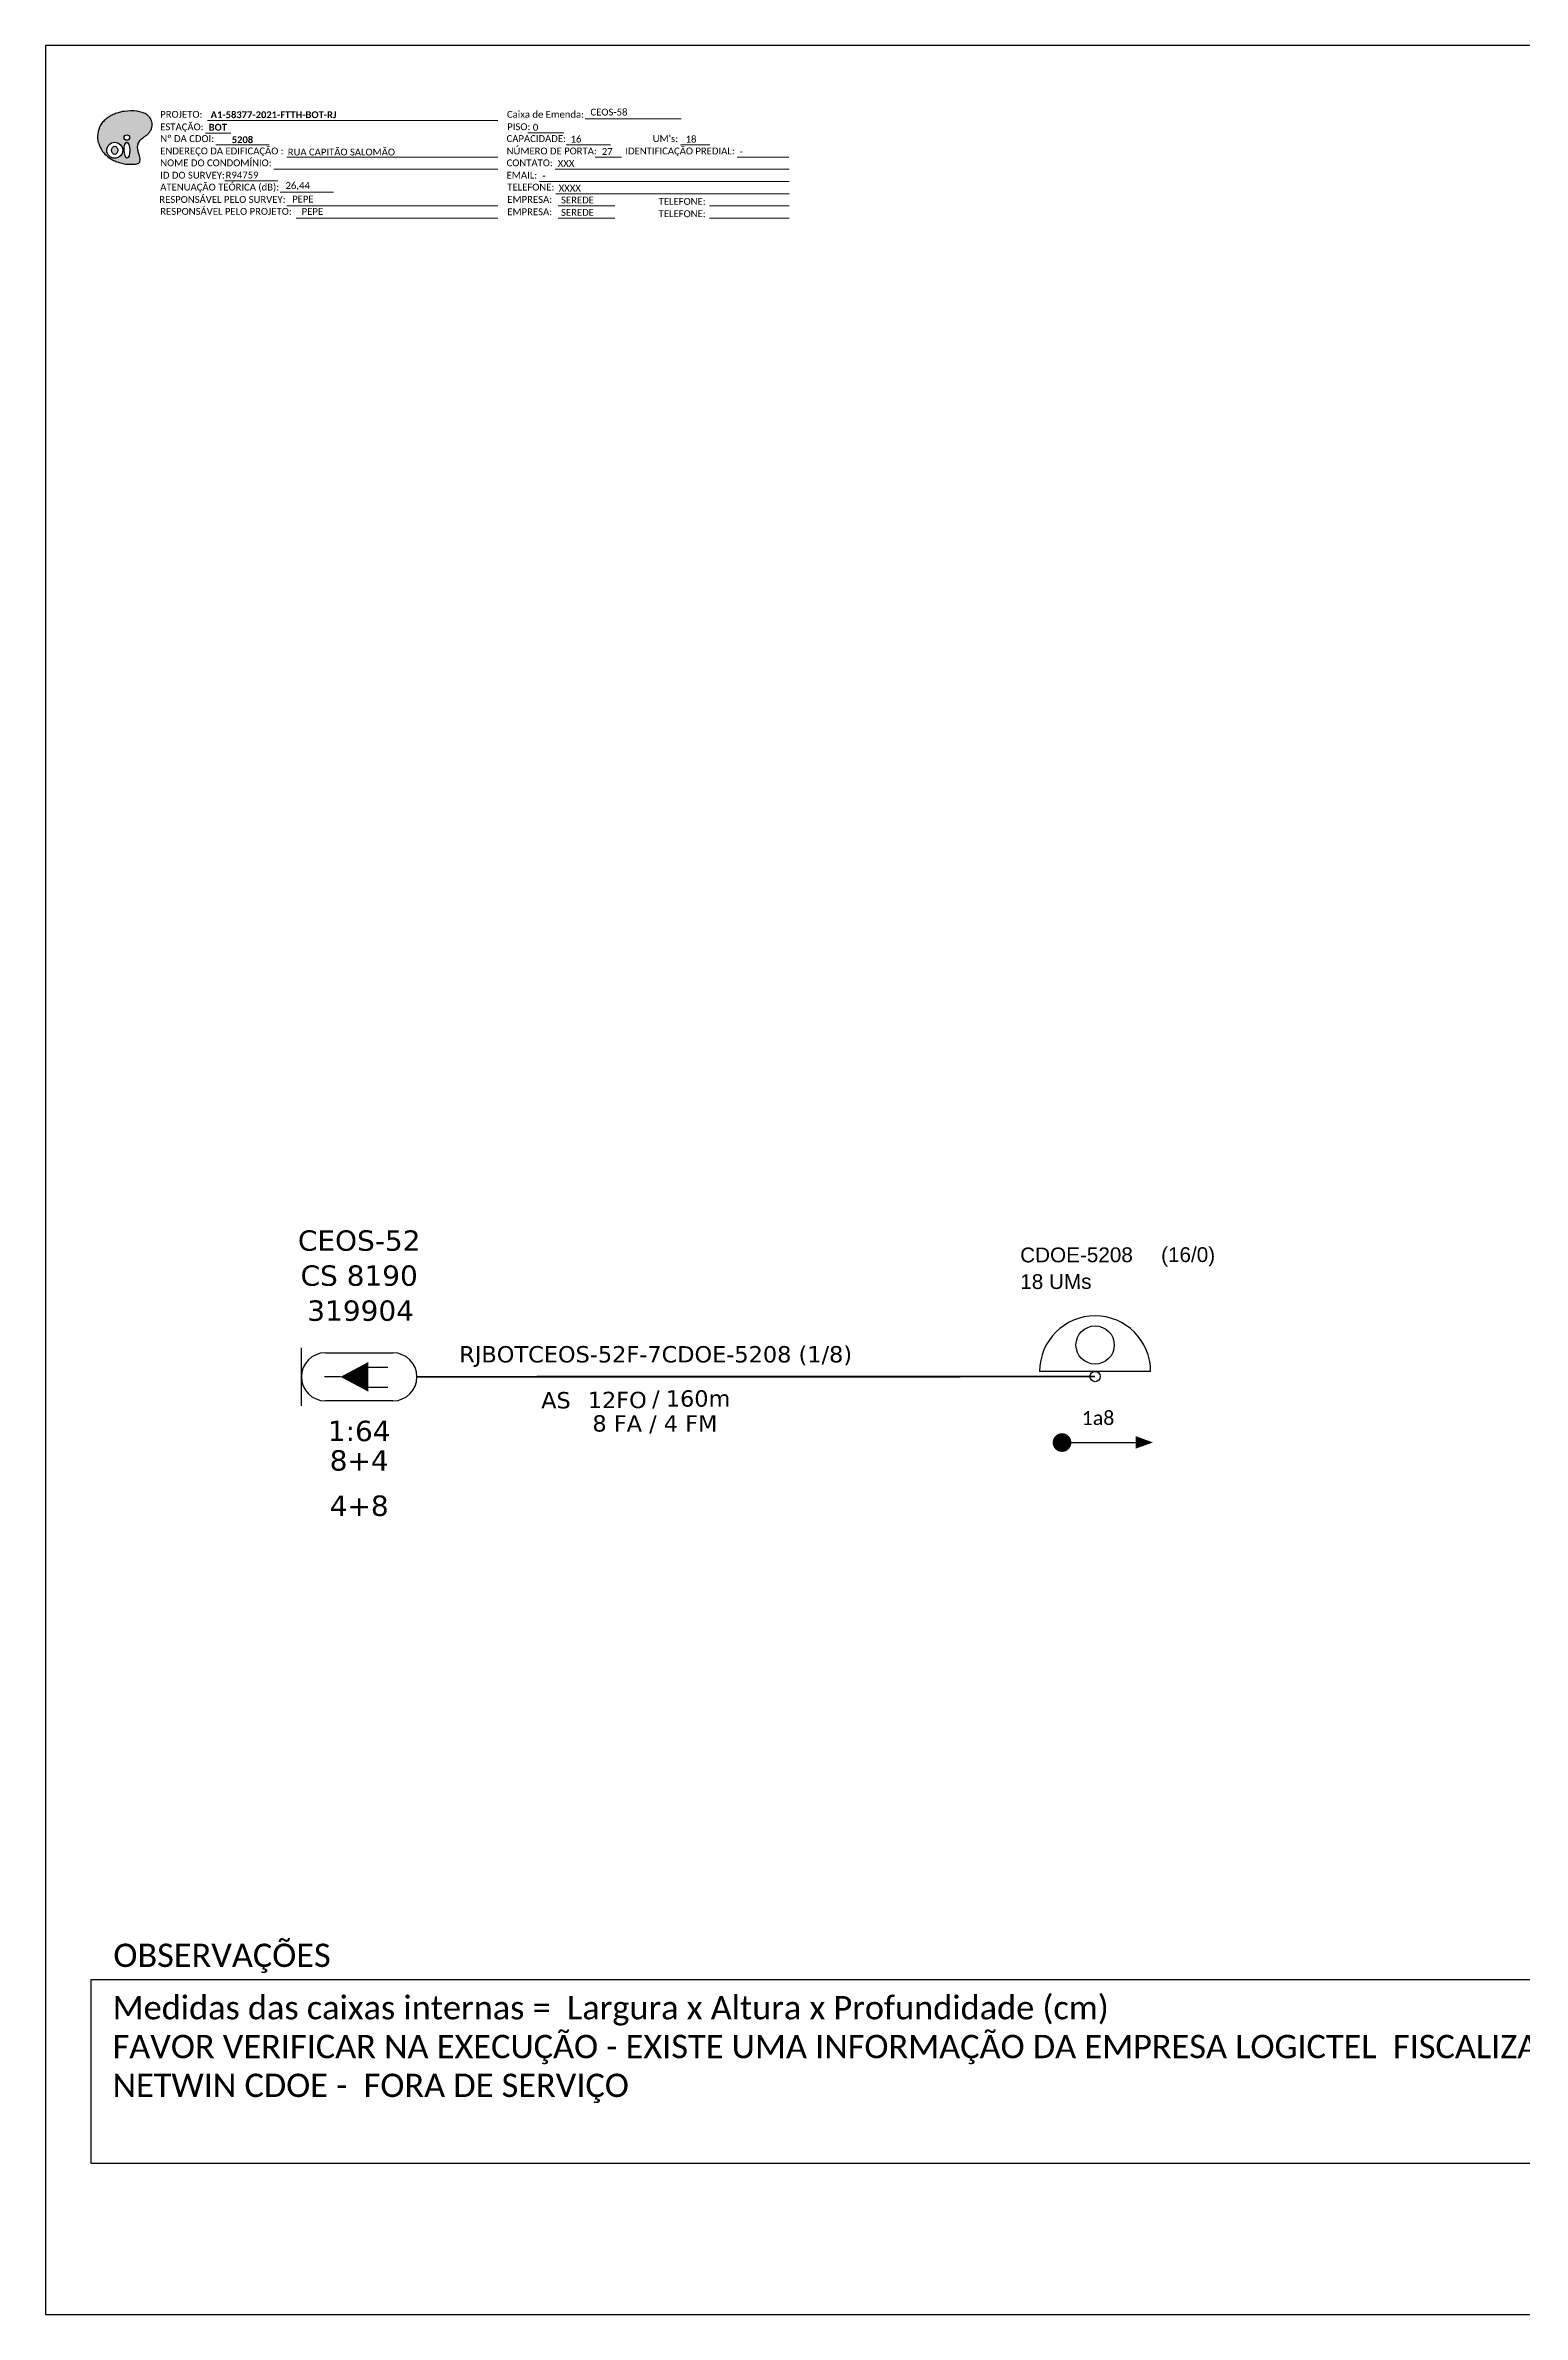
# Model space of a CAD drawing. Header units: millimetres. Extents: x 124 to 962, y 62 to 656.
# Drawn here: x 124 to 510, y 62 to 656 of the extents above; entities that cross this region are included whole.
import ezdxf
from ezdxf.enums import TextEntityAlignment as Align

# ---------------------------------------------------------------- set-up
doc = ezdxf.new("R2010")
doc.units = ezdxf.units.MM
doc.header["$LTSCALE"] = 0.1
doc.header["$MEASUREMENT"] = 0
doc.layers.add("20.0-LEGENDA DOS CDO'S", color=1, linetype='Continuous', lineweight=0)
doc.layers.add('40.1-ETIQUETAS', color=1, linetype='Continuous', lineweight=20)
for name, color, linetype in [('20.4-CEOS', 1, 'Continuous'), ('PROJETO NOVO', 60, 'Continuous'), ('SETA', 7, 'Continuous')]:
    doc.layers.add(name, color=color, linetype=linetype)
doc.styles.add('ARIAL', font='arial.ttf')
doc.styles.add('siredit', font='verdana.ttf')
doc.styles.get("Standard").update_dxf_attribs({"font": 'arial.ttf'})
doc.styles.add('WMF-Calibri0', font='calibri.ttf')
doc.styles.add('WMF-Calibri1', font='calibrib.ttf')

# ---------------------------------------------------------------- blocks, each defined once
blk = doc.blocks.new('OI')
h = blk.add_hatch(color=40)
edge = h.paths.add_edge_path()
edge.add_spline(control_points=[(4.35, -0.67), (3.92, -0.99), (3.26, -1.5), (2.81, -2.59), (2.9, -3.5), (3.06, -4.27), (3.31, -4.85), (3.37, -5.39), (3.4, -5.88), (3.2, -6.4), (2.54, -6.61), (1.65, -6.63), (0.55, -6.67), (-0.56, -6.42), (-1.61, -6.14), (-2.77, -5.61), (-3.92, -4.77), (-4.89, -3.7), (-5.34, -2.65), (-5.6, -1.94), (-5.85, -0.96), (-5.71, 0.47), (-5.1, 2.02), (-4.14, 3.02), (-3.3, 3.61), (-2.37, 4.16), (-1.36, 4.44), (-0.56, 4.7), (0.79, 4.85), (2.24, 4.97), (3.79, 4.57), (4.67, 4.21), (5.44, 3.65), (5.76, 2.99), (6.03, 2.21), (6.01, 1.46), (5.72, 0.64), (5.31, 0.08), (4.88, -0.38), (4.51, -0.55), (4.35, -0.67)], knot_values=[0, 0, 0, 0, 1.60434, 2.417191, 3.427595, 4.282808, 4.776746, 5.304182, 5.888771, 6.258406, 6.858137, 7.79129, 8.986195, 10.124242, 11.187857, 12.242908, 13.953784, 15.414161, 16.515391, 17.349188, 17.675853, 19.552021, 21.515531, 22.568638, 23.63245, 24.621084, 25.782718, 26.745347, 27.142653, 29.870543, 31.004649, 31.921532, 32.709589, 33.801391, 34.042471, 35.192333, 35.971461, 36.628871, 37.254359, 37.836911, 37.836911, 37.836911, 37.836911], degree=3, periodic=0)
h.paths.add_polyline_path([(1.13, -0.87, -1), (-0.04, -0.87, -1)], flags=16)
edge = h.paths.add_edge_path(flags=16)
edge.add_ellipse((0.56, -3.59), major_axis=(-0.02, 1.71), ratio=0.361305, start_angle=0, end_angle=360)
h.paths.add_polyline_path([(-0.36, -3.62, -1), (-3.8, -3.62, -1)], flags=16)
edge = h.paths.add_edge_path(flags=0)
edge.add_ellipse((-2.08, -3.62), major_axis=(0, 0.885), ratio=0.758294, start_angle=0, end_angle=360)
at = {"color": 40}
for centre, radius in [((-2.08, -3.62), 1.72), ((0.54, -0.87), 0.587)]:
    blk.add_circle(centre, radius, dxfattribs=at)
blk.add_ellipse((-2.08, -3.62), major_axis=(0, 0.885), ratio=0.758294, start_param=-3.141592653589792, end_param=3.141592653589792, dxfattribs=at)
blk.add_ellipse((0.56, -3.59), major_axis=(-0.02, 1.71), ratio=0.361305, dxfattribs=at)
at = {"color": 40, "start_tangent": (-0.800898, -0.598801), "end_tangent": (-0.800898, -0.598801)}
blk.add_spline([(4.35, -0.67), (3.2, -1.78), (2.9, -2.54), (2.92, -3.55), (3.12, -4.38), (3.28, -4.85), (3.37, -5.37), (3.35, -5.95), (3.2, -6.29), (2.66, -6.55), (1.73, -6.63), (0.54, -6.62), (-0.58, -6.41), (-1.6, -6.11), (-2.56, -5.67), (-3.95, -4.67), (-4.89, -3.56), (-5.37, -2.56), (-5.64, -1.78), (-5.72, -1.46), (-5.63, 0.42), (-4.84, 2.22), (-4.13, 2.99), (-3.27, 3.62), (-2.4, 4.09), (-1.3, 4.47), (-0.37, 4.72), (0.02, 4.77), (2.75, 4.8), (3.85, 4.53), (4.69, 4.16), (5.31, 3.68), (5.85, 2.73), (5.93, 2.5), (5.94, 1.35), (5.67, 0.62), (5.29, 0.08), (4.84, -0.36), (4.35, -0.67)], degree=3, dxfattribs=at)
blk = doc.blocks.new('CARIMBO')
at = {"color": 7, "lineweight": 0}
for points in [[(35.66, -16.79), (111.64, -16.79)], [(134.48, -16.3), (159.61, -16.3)], [(35.15, -20.06), (41.7, -20.06)], [(37.81, -23.14), (51.75, -23.14)], [(119.43, -20.02), (128.92, -20.02)], [(129.48, -23.14), (141.1, -23.14)], [(159.42, -23.14), (167.09, -23.14)], [(52.97, -29.48), (111.64, -29.48)], [(56.38, -26.37), (111.64, -26.37)], [(126.6, -29.48), (187.83, -29.48)], [(137.07, -26.37), (144.01, -26.37)], [(174.24, -26.37), (187.8, -26.37)], [(40.13, -32.55), (54.07, -32.55)], [(54.67, -35.52), (68.61, -35.52)], [(122.56, -32.72), (187.83, -32.72)], [(56.38, -39.07), (111.64, -39.07)], [(126.84, -35.96), (187.83, -35.96)], [(127.45, -39.07), (142.25, -39.07)], [(167.06, -39.07), (187.83, -39.07)], [(58.87, -42.31), (111.64, -42.31)], [(127.45, -42.31), (142.25, -42.31)], [(167.06, -42.31), (187.83, -42.31)]]:
    blk.add_lwpolyline(points, dxfattribs=at)
at = {"color": 7, "xscale": 1.213923925163967, "yscale": 1.213923925163967, "zscale": 1.213923925163967, "rotation": 0.1532896023949059}
blk.add_blockref('OI', (13.86, -20.16), dxfattribs=at)
at = {"color": 7, "lineweight": 0, "style": 'WMF-Calibri0'}
for s, height, p in [('PROJETO:', 1.793, (23.26, -16.04)), ('ESTAÇÃO:', 1.793, (23.26, -19.32)), ('Caixa de Emenda:', 1.7927, (114.02, -16.04)), ('PISO:', 1.793, (114.09, -19.28)), ('ENDEREÇO DA EDIFICAÇÃO :', 1.7927, (23.26, -25.63)), ('Nº DA CDOI:', 1.7927, (23.26, -22.39)), ('CAPACIDADE:', 1.7927, (113.91, -22.39)), ('NÚMERO DE PORTA:', 1.7927, (113.91, -25.63)), ('IDENTIFICAÇÃO PREDIAL:', 1.7927, (144.99, -25.63)), ("UM's:", 1.793, (152.15, -22.39)), ('NOME DO CONDOMÍNIO:', 1.7927, (23.26, -28.74)), ('CONTATO:', 1.793, (113.91, -28.74)), ('ATENUAÇÃO TEÓRICA (dB):', 1.7927, (23.26, -35.09)), ('ID DO SURVEY:', 1.7927, (23.26, -31.97)), ('EMAIL:', 1.793, (113.91, -31.97)), ('TELEFONE:', 1.793, (114.09, -35.09)), ('RESPONSÁVEL PELO SURVEY:', 1.7927, (23.02, -38.32)), ('RESPONSÁVEL PELO PROJETO:', 1.7927, (23.26, -41.44)), ('EMPRESA:', 1.793, (114.09, -38.32)), ('EMPRESA:', 1.793, (114.09, -41.56)), ('TELEFONE:', 1.793, (153.7, -38.83)), ('TELEFONE:', 1.793, (153.7, -42.06))]:
    blk.add_text(s, height=height, dxfattribs=at).set_placement(p)
at = {"color": 7, "lineweight": 0, "flags": 8}
for tag, p, style in [('EST', (35.94, -19.41), 'WMF-Calibri1'), ('PROJ', (36.46, -16.13), 'WMF-Calibri1'), ('PISO_PTR', (120.78, -19.42), 'WMF-Calibri0'), ('CEOS-XX', (135.87, -15.46), 'WMF-Calibri0'), ('CAPAC.', (130.66, -22.52), 'WMF-Calibri0'), ("UC'S", (160.78, -22.54), 'WMF-Calibri0'), ('NOME_DO_COND.', (53.23, -29.02), 'WMF-Calibri0'), ('LOGRADOURO', (56.65, -25.91), 'WMF-Calibri0'), ('NOME_DO_CONTATO', (127.3, -28.89), 'WMF-Calibri0'), ('N°', (138.85, -25.77), 'WMF-Calibri0'), ('N°PREDIO', (174.94, -25.77), 'WMF-Calibri0'), ('_ID_', (40.39, -31.94), 'WMF-Calibri0'), ('O_POTEN', (56.06, -34.68), 'WMF-Calibri0'), ('EMAIL', (123.26, -32.12), 'WMF-Calibri0'), ('TELEFONE', (127.55, -35.36), 'WMF-Calibri0'), ('RES_SURVEY', (57.78, -38.23), 'WMF-Calibri0'), ('RES_PROJ', (60.27, -41.47), 'WMF-Calibri0'), ('EMP_RESP_SURVEY', (128.16, -38.47), 'WMF-Calibri0'), ('EMP_RESP_PROJ', (128.16, -41.71), 'WMF-Calibri0'), ('CONT_RESP_SURVEY', (167.76, -38.47), 'WMF-Calibri0'), ('CONT_RESP_PROJ', (167.76, -41.71), 'WMF-Calibri0')]:
    blk.add_attdef(tag, p, '', height=1.79, dxfattribs=dict(at, style=style))
at = {"color": 7, "lineweight": 0, "style": 'WMF-Calibri1', "flags": 8}
blk.add_attdef("N° CDO'S", text='', height=1.79, dxfattribs=at).set_placement((44.78, -22.68), align=Align.CENTER)
blk = doc.blocks.new('CDOE_CT_POSTE')
at = {"layer": "20.0-LEGENDA DOS CDO'S", "color": 0, "style": 'ARIAL'}
for tag, p in [('CDO_N', (0.12, 5.25)), ('CORDOALHA', (0.12, 4.02)), ('SAP', (0.12, 2.96)), ('1:XX', (0.14, 1.23)), ('UMS', (0.14, 0.22))]:
    blk.add_attdef(tag, p, '', height=0.68, rotation=0.118, dxfattribs=at)
blk.add_attdef('FIBRAS_UTILIZADAS', text='', height=0.68, rotation=0.118, dxfattribs=at).set_placement((7.83, 5.26), align=Align.CENTER)
blk = doc.blocks.new('CEOS_RP_CT_DRT')
at = {"layer": '20.4-CEOS', "color": 0}
for p, q in [((-4.54, 1.19), (-1.19, 1.19)), ((-1.19, -1.19), (-4.54, -1.19))]:
    blk.add_line(p, q, dxfattribs=at)
for points in [[(-5.73, -1.43), (-5.73, 1.44)], [(-3.79, 0), (-4.59, 0)], [(-2.47, 0.48), (-1.45, 0.48)], [(-2.47, -0.52), (-1.45, -0.52)]]:
    blk.add_lwpolyline(points, dxfattribs=at)
blk.add_lwpolyline([(-3.79, 0, 0, 1.47, 0), (-2.41, 0, 1.47, 1.47, 0)], format="xyseb", dxfattribs=at)
for centre, start, end in [((-4.54, 0), 90, 270), ((-1.19, 0), 270, 90)]:
    blk.add_arc(centre, 1.19, start, end, dxfattribs=at)
at = {"layer": '20.4-CEOS', "color": 7, "style": 'siredit'}
for tag, p in [('Nº_DA_CEOS', (-2.86, 5.6)), ('LOCAL', (-2.86, 4.24)), ('SAP', (-2.86, 2.78)), ('RACIO_SPLITAGEM', (-2.86, -1.88)), ('FIBRAS_SPLITTER', (-2.86, -3.58)), ('FIBRAS_TOP_C', (-2.86, -5.08)), ('RESERVA_FINAIS', (-2.86, -6.39))]:
    blk.add_attdef(tag, text='', height=1.01, dxfattribs=at).set_placement(p, align=Align.TOP_CENTER)
blk = doc.blocks.new('ETIQUETA_RS5F')
at = {"layer": '40.1-ETIQUETAS', "color": 0, "style": 'siredit'}
blk.add_text('/', height=1.5, dxfattribs=at).set_placement((1.55, -1.95), align=Align.MIDDLE_RIGHT)
for tag, p in [('ETIQUETA_R_PRIMARIA', (1.18, 4.1)), ('ETIQUETA_R_SECUNDARIA', (1.18, 2.1)), ('F_ATIVAS/F_MORTAS', (1.11, -4.24))]:
    blk.add_attdef(tag, text='', height=1.5, dxfattribs=at).set_placement(p, align=Align.MIDDLE_CENTER)
for tag, p in [('TIPO_CABO', (-6.62, -2.12)), ('CAP_CABO', (0.37, -2.09))]:
    blk.add_attdef(tag, text='', height=1.5, dxfattribs=at).set_placement(p, align=Align.MIDDLE_RIGHT)
blk.add_attdef('METROS', text='', height=1.5, dxfattribs=at).set_placement((2.11, -1.95), align=Align.MIDDLE_LEFT)
for tag, p in [('FUSÃO_1', (0.82, -8.39)), ('FUSÃO_2', (0.82, -10.6)), ('FUSÃO_3', (0.82, -12.93)), ('FUSÃO_4', (0.82, -15.14)), ('FUSÃO_5', (0.82, -17.16))]:
    blk.add_attdef(tag, text='', height=1.5, dxfattribs=at).set_placement(p, align=Align.CENTER)

msp = doc.modelspace()

# ---------------------------------------------------------------- linework, layer by layer
at = {"color": 1}
msp.add_line((412.85, 308.48), (383.78, 308.48), dxfattribs=at)
msp.add_lwpolyline([(123.57, 61.57), (962.14, 61.57), (962.14, 655.57), (123.57, 655.57), (123.57, 61.57)])
at = {"color": 7, "const_width": 2.44}
msp.add_lwpolyline([(388.43, 289.85, 1), (390.87, 289.85, 1)], format="xyb", close=True, dxfattribs=at)
at = {"color": 0}
msp.add_lwpolyline([(135.56, 149.29), (700.96, 149.29), (700.96, 101.12), (135.56, 101.12)], close=True, dxfattribs=at)
at = {"color": 1}
for centre, radius in [((398.32, 315.38), 5.01), ((398.32, 307.13), 1.35)]:
    msp.add_circle(centre, radius, dxfattribs=at)
msp.add_arc((398.32, 308.48), 14.53, 0, 180, dxfattribs=at)
at = {"layer": 'PROJETO NOVO', "color": 1, "linetype": 'Continuous', "const_width": 0.48}
msp.add_lwpolyline([(220.83, 307.06), (398.32, 307.13)], dxfattribs=at)
at = {"layer": 'SETA', "color": 7}
msp.add_lwpolyline([(389.65, 289.85), (410.66, 289.85)], dxfattribs=at)
msp.add_solid([(408.97, 291.51), (413.45, 289.88), (408.97, 288.26)], dxfattribs=at)

# ---------------------------------------------------------------- block references
ref = msp.add_blockref('CARIMBO', (130.37, 652.67))
ref.add_attrib('PROJ', 'A1-58377-2021-FTTH-BOT-RJ', (166.83, 636.53), dxfattribs={"color": 7, "lineweight": 0, "height": 1.7927, "style": 'WMF-Calibri1'})
ref.add_attrib('EST', 'BOT', (166.31, 633.25), dxfattribs={"color": 7, "lineweight": 0, "height": 1.793, "style": 'WMF-Calibri1'})
ref.add_attrib("N° CDO'S", '5208', dxfattribs={"color": 7, "lineweight": 0, "height": 1.793, "style": 'WMF-Calibri1'}).set_placement((175.15, 629.99), align=Align.CENTER)
ref.add_attrib('LOGRADOURO', 'RUA CAPITÃO SALOMÃO', (187.01, 626.76), dxfattribs={"color": 7, "lineweight": 0, "height": 1.7927, "style": 'WMF-Calibri0'})
ref.add_attrib('_ID_', 'R94759', (170.76, 620.73), dxfattribs={"color": 7, "lineweight": 0, "height": 1.793, "style": 'WMF-Calibri0'})
ref.add_attrib('O_POTEN', '26,44', (186.43, 617.99), dxfattribs={"color": 7, "lineweight": 0, "height": 1.793, "style": 'WMF-Calibri0'})
ref.add_attrib('RES_SURVEY', 'PEPE', (188.15, 614.44), dxfattribs={"color": 7, "lineweight": 0, "height": 1.793, "style": 'WMF-Calibri0'})
ref.add_attrib('RES_PROJ', 'PEPE', (190.64, 611.2), dxfattribs={"color": 7, "lineweight": 0, "height": 1.793, "style": 'WMF-Calibri0'})
ref.add_attrib('CEOS-XX', 'CEOS-58', (266.24, 637.21), dxfattribs={"color": 7, "lineweight": 0, "height": 1.793, "style": 'WMF-Calibri0'})
ref.add_attrib('CAPAC.', '16', (261.03, 630.15), dxfattribs={"color": 7, "lineweight": 0, "height": 1.793, "style": 'WMF-Calibri0'})
ref.add_attrib("UC'S", '18', (291.14, 630.13), dxfattribs={"color": 7, "lineweight": 0, "height": 1.793, "style": 'WMF-Calibri0'})
ref.add_attrib('PISO_PTR', '0', (251.15, 633.24), dxfattribs={"color": 7, "lineweight": 0, "height": 1.79, "style": 'WMF-Calibri0'})
ref.add_attrib('N°', '27', (269.21, 626.89), dxfattribs={"color": 7, "lineweight": 0, "height": 1.793, "style": 'WMF-Calibri0'})
ref.add_attrib('N°PREDIO', '-', (305.31, 626.89), dxfattribs={"color": 7, "lineweight": 0, "height": 1.79, "style": 'WMF-Calibri0'})
ref.add_attrib('NOME_DO_CONTATO', 'XXX', (257.67, 623.78), dxfattribs={"color": 7, "lineweight": 0, "height": 1.793, "style": 'WMF-Calibri0'})
ref.add_attrib('EMAIL', '-', (253.63, 620.55), dxfattribs={"color": 7, "lineweight": 0, "height": 1.79, "style": 'WMF-Calibri0'})
ref.add_attrib('TELEFONE', 'XXXX', (257.92, 617.31), dxfattribs={"color": 7, "lineweight": 0, "height": 1.793, "style": 'WMF-Calibri0'})
ref.add_attrib('EMP_RESP_SURVEY', 'SEREDE', (258.53, 614.2), dxfattribs={"color": 7, "lineweight": 0, "height": 1.793, "style": 'WMF-Calibri0'})
ref.add_attrib('EMP_RESP_PROJ', 'SEREDE', (258.53, 610.96), dxfattribs={"color": 7, "lineweight": 0, "height": 1.793, "style": 'WMF-Calibri0'})
at = {"layer": "20.0-LEGENDA DOS CDO'S", "color": 1}
ref = msp.add_blockref('CDOE_CT_POSTE', (378.03, 307.1), dxfattribs=dict(at, xscale=5.700413841876721, yscale=5.700413800805141, zscale=5.700413800805141))
ref.add_attrib('CDO_N', 'CDOE-5208', (378.71, 337.01), dxfattribs={"color": 0, "height": 3.876, "rotation": 0.11799, "style": 'ARIAL', "width": 1})
ref.add_attrib('CORDOALHA', '18 UMs', (378.73, 330.03), dxfattribs={"color": 0, "height": 3.876, "rotation": 0.11799, "style": 'ARIAL', "width": 1})
ref.add_attrib('FIBRAS_UTILIZADAS', '(16/0)', dxfattribs={"color": 0, "height": 3.876, "rotation": 0.11799, "style": 'ARIAL', "width": 1}).set_placement((422.66, 337.1), align=Align.CENTER)
at = {"layer": '20.4-CEOS', "color": 5}
ref = msp.add_blockref('CEOS_RP_CT_DRT', (220.83, 307.05), dxfattribs=dict(at, xscale=5.282210239740802, yscale=5.282210239740802, zscale=5.282210226952109))
ref.add_attrib('Nº_DA_CEOS', 'CEOS-52', dxfattribs={"color": 5, "height": 5.333, "style": 'siredit'}).set_placement((205.7, 345.39), align=Align.TOP_CENTER)
ref.add_attrib('LOCAL', 'CS 8190', dxfattribs={"color": 5, "height": 5.333, "style": 'siredit'}).set_placement((205.7, 336.22), align=Align.TOP_CENTER)
ref.add_attrib('SAP', '319904', dxfattribs={"color": 5, "height": 5.333, "style": 'siredit'}).set_placement((206.08, 327.05), align=Align.TOP_CENTER)
ref.add_attrib('RACIO_SPLITAGEM', '1:64', dxfattribs={"color": 5, "height": 5.333, "style": 'siredit'}).set_placement((205.7, 295.55), align=Align.TOP_CENTER)
ref.add_attrib('FIBRAS_SPLITTER', '8+4', dxfattribs={"color": 5, "height": 5.333, "style": 'siredit'}).set_placement((205.7, 287.84), align=Align.TOP_CENTER)
ref.add_attrib('FIBRAS_TOP_C', '4+8', dxfattribs={"color": 5, "height": 5.333, "style": 'siredit'}).set_placement((205.7, 275.98), align=Align.TOP_CENTER)
at = {"layer": '40.1-ETIQUETAS', "color": 1}
ref = msp.add_blockref('ETIQUETA_RS5F', (279.93, 306.96), dxfattribs=dict(at, xscale=2.850195415165165, yscale=2.850195415167387, zscale=2.850195415167944))
ref.add_attrib('ETIQUETA_R_SECUNDARIA', 'RJBOTCEOS-52F-7CDOE-5208 (1/8)', dxfattribs={"color": 0, "height": 4.2753, "style": 'siredit'}).set_placement((283.3, 312.96), align=Align.MIDDLE_CENTER)
ref.add_attrib('TIPO_CABO', 'AS', dxfattribs={"color": 0, "height": 4.275, "style": 'siredit'}).set_placement((261.07, 300.93), align=Align.MIDDLE_RIGHT)
ref.add_attrib('CAP_CABO', '12FO', dxfattribs={"color": 0, "height": 4.275, "style": 'siredit'}).set_placement((280.97, 301), align=Align.MIDDLE_RIGHT)
ref.add_attrib('METROS', '160m', dxfattribs={"color": 0, "height": 4.275, "style": 'siredit'}).set_placement((285.95, 301.39), align=Align.MIDDLE_LEFT)
ref.add_attrib('F_ATIVAS/F_MORTAS', '8 FA / 4 FM', dxfattribs={"color": 0, "height": 4.2753, "style": 'siredit'}).set_placement((283.1, 294.86), align=Align.MIDDLE_CENTER)

# ---------------------------------------------------------------- texts
at = {"style": 'WMF-Calibri0'}
msp.add_text('OBSERVAÇÕES', height=6.096, dxfattribs=at).set_placement((141.37, 152.58))
at = {"color": 1, "insert": (399.08, 296.27), "char_height": 3.6654, "width": 61.9663, "attachment_point": 5}
msp.add_mtext('\\C7;\\fCalibri|b0|i0|c0|p34;1a8', dxfattribs=at)
at = {"insert": (141.16, 144.96), "char_height": 6.096, "width": 563.2335, "attachment_point": 1, "style": 'WMF-Calibri0'}
msp.add_mtext('Medidas das caixas internas =  Largura x Altura x Profundidade (cm)\\PFAVOR VERIFICAR NA EXECUÇÃO - EXISTE UMA INFORMAÇÃO DA EMPRESA LOGICTEL  FISCALIZADORA QUE A CDOE NÃO FOI EXECUTADA \\PNETWIN CDOE -  FORA DE SERVIÇO\\P', dxfattribs=at)

doc.saveas('drawing.dxf')
